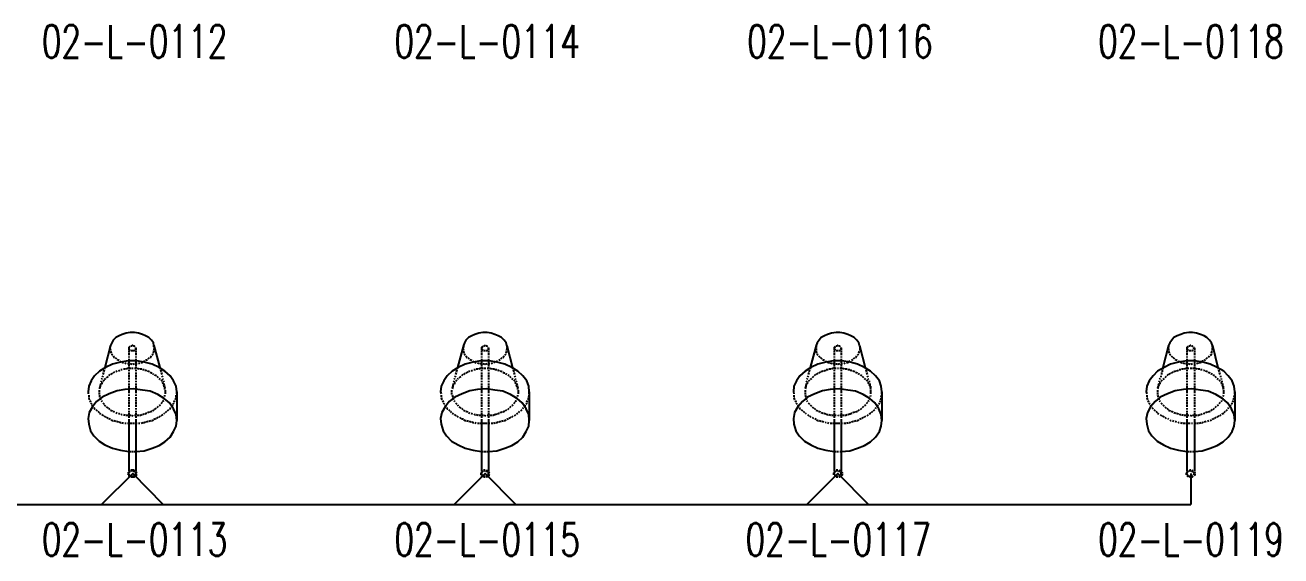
# Model space of a CAD drawing. Header units: inches. Extents: x 35 to 2894, y 23 to 617.
# Drawn here: x 1430.2 to 1602.8, y 392.9 to 465.9 of the extents above; entities that cross this region are included whole.
import ezdxf

# ---------------------------------------------------------------- set-up
doc = ezdxf.new("R2010")
doc.units = ezdxf.units.IN
doc.header["$MEASUREMENT"] = 0
doc.layers.add('Layer 1', color=7, linetype='Continuous')
doc.layers.add('LGT1', color=7, linetype='Continuous')
doc.styles.add('HZTXT', font='simplexs.shx', dxfattribs={"width": 0.7, "bigfont": 'hztxt.shx'})

msp = doc.modelspace()

# ---------------------------------------------------------------- linework, layer by layer
at = {"layer": 'Layer 1', "color": 1, "lineweight": -3}
for points in [[(1447.93, 421.83), (1447.84, 422.19), (1447.58, 422.54), (1447.22, 422.9), (1446.77, 423.16), (1446.33, 423.34), (1445.8, 423.52), (1445.26, 423.61), (1444.64, 423.61), (1444.11, 423.52), (1443.57, 423.34), (1443.13, 423.16), (1442.68, 422.9), (1442.33, 422.54), (1442.15, 422.19), (1441.97, 421.83)], [(1496.42, 421.83), (1496.33, 422.19), (1496.06, 422.54), (1495.7, 422.9), (1495.26, 423.16), (1494.81, 423.34), (1494.28, 423.52), (1493.75, 423.61), (1493.12, 423.61), (1492.59, 423.52), (1492.06, 423.34), (1491.61, 423.16), (1491.17, 422.9), (1490.81, 422.54), (1490.63, 422.19), (1490.46, 421.83)], [(1544.9, 421.83), (1544.81, 422.19), (1544.54, 422.54), (1544.19, 422.9), (1543.74, 423.16), (1543.3, 423.34), (1542.77, 423.52), (1542.23, 423.61), (1541.7, 423.61), (1541.07, 423.52), (1540.54, 423.34), (1540.1, 423.16), (1539.65, 422.9), (1539.38, 422.54), (1539.12, 422.19), (1538.94, 421.83)], [(1593.47, 421.83), (1593.3, 422.19), (1593.03, 422.54), (1592.67, 422.9), (1592.32, 423.16), (1591.78, 423.34), (1591.25, 423.52), (1590.72, 423.61), (1590.18, 423.61), (1589.56, 423.52), (1589.11, 423.34), (1588.58, 423.16), (1588.14, 422.9), (1587.87, 422.54), (1587.6, 422.19), (1587.42, 421.83)], [(1441.97, 421.83), (1441.17, 418.81), (1441.08, 418.54)], [(1441.97, 421.83), (1441.88, 421.56)], [(1441.88, 421.39), (1441.97, 421.12)], [(1444.64, 421.65), (1444.55, 421.65), (1444.46, 421.56), (1444.46, 421.47)], [(1444.46, 421.47), (1444.46, 421.21)], [(1444.46, 421.39), (1444.46, 421.3), (1444.55, 421.21), (1444.64, 421.21)], [(1445, 421.83), (1444.91, 421.83), (1444.82, 421.74), (1444.73, 421.74)], [(1445.35, 421.65), (1445.26, 421.74), (1445.17, 421.74), (1445.08, 421.83)], [(1445.44, 421.47), (1445.44, 421.56)], [(1445.44, 421.3), (1445.44, 421.47)], [(1445.44, 421.47), (1445.44, 421.21)], [(1447.93, 421.65), (1447.93, 421.83)], [(1447.93, 421.83), (1448.73, 418.81), (1448.82, 418.54)], [(1447.93, 421.12), (1448.02, 421.47)], [(1448.02, 421.47), (1448.02, 421.56)], [(1490.46, 421.83), (1489.65, 418.81), (1489.57, 418.54)], [(1490.37, 421.39), (1490.46, 421.12)], [(1490.46, 421.83), (1490.46, 421.56)], [(1493.12, 421.65), (1493.04, 421.65), (1493.04, 421.56), (1492.95, 421.56), (1492.95, 421.47)], [(1492.95, 421.47), (1492.95, 421.21)], [(1492.95, 421.39), (1492.95, 421.3), (1493.04, 421.3), (1493.04, 421.21), (1493.12, 421.21)], [(1493.48, 421.83), (1493.39, 421.83), (1493.3, 421.74), (1493.21, 421.74)], [(1493.84, 421.65), (1493.75, 421.74), (1493.66, 421.74), (1493.57, 421.83)], [(1493.92, 421.47), (1493.92, 421.56)], [(1493.92, 421.3), (1493.92, 421.47)], [(1493.92, 421.47), (1493.92, 421.21)], [(1496.5, 421.65), (1496.42, 421.83)], [(1496.42, 421.83), (1497.22, 418.81), (1497.31, 418.54)], [(1496.42, 421.12), (1496.5, 421.47)], [(1496.5, 421.47), (1496.5, 421.56)], [(1538.94, 421.83), (1538.14, 418.81), (1538.14, 418.54)], [(1538.94, 421.83), (1538.94, 421.56)], [(1538.94, 421.39), (1538.94, 421.12)], [(1541.61, 421.65), (1541.52, 421.65), (1541.52, 421.56), (1541.43, 421.56), (1541.43, 421.47)], [(1541.43, 421.47), (1541.43, 421.21)], [(1541.43, 421.39), (1541.43, 421.3), (1541.52, 421.3), (1541.52, 421.21), (1541.61, 421.21)], [(1541.96, 421.83), (1541.88, 421.83), (1541.79, 421.74), (1541.7, 421.74)], [(1542.32, 421.65), (1542.23, 421.74), (1542.14, 421.74), (1542.05, 421.83)], [(1542.41, 421.47), (1542.41, 421.56)], [(1542.41, 421.3), (1542.41, 421.47)], [(1542.41, 421.47), (1542.41, 421.21)], [(1544.99, 421.65), (1544.9, 421.83)], [(1544.9, 421.83), (1545.7, 418.81), (1545.79, 418.54)], [(1544.99, 421.47), (1544.99, 421.56)], [(1544.99, 421.12), (1544.99, 421.47)], [(1587.42, 421.83), (1586.62, 418.81), (1586.62, 418.54)], [(1587.42, 421.83), (1587.42, 421.56)], [(1587.42, 421.39), (1587.42, 421.12)], [(1590.09, 421.65), (1590, 421.65), (1590, 421.56), (1589.91, 421.56), (1589.91, 421.47)], [(1589.91, 421.47), (1589.91, 421.21)], [(1589.91, 421.39), (1589.91, 421.3), (1590, 421.3), (1590, 421.21), (1590.09, 421.21)], [(1590.45, 421.83), (1590.36, 421.83), (1590.27, 421.74), (1590.18, 421.74)], [(1590.8, 421.65), (1590.72, 421.74), (1590.63, 421.74), (1590.54, 421.83)], [(1590.98, 421.47), (1590.89, 421.47), (1590.89, 421.56)], [(1590.89, 421.3), (1590.89, 421.39), (1590.98, 421.47)], [(1590.98, 421.47), (1590.98, 421.21)], [(1593.47, 421.65), (1593.47, 421.83)], [(1593.47, 421.83), (1594.19, 418.81), (1594.27, 418.54)], [(1593.47, 421.47), (1593.47, 421.56)], [(1593.47, 421.12), (1593.47, 421.47)], [(1451.05, 415.16), (1451.05, 415.43), (1450.96, 416.23), (1450.6, 416.94), (1450.16, 417.65), (1449.44, 418.27), (1448.64, 418.81), (1447.66, 419.25), (1446.6, 419.52), (1445.53, 419.7), (1444.37, 419.7), (1443.31, 419.52), (1442.24, 419.25), (1441.26, 418.81), (1440.46, 418.27), (1439.75, 417.65), (1439.3, 416.94), (1438.95, 416.23), (1438.86, 415.43)], [(1441.97, 421.03), (1442.06, 420.76)], [(1442.15, 420.67), (1442.15, 420.59), (1442.24, 420.5)], [(1442.33, 420.41), (1442.42, 420.23), (1442.5, 420.14)], [(1442.59, 420.14), (1442.77, 419.96)], [(1442.86, 419.87), (1443.13, 419.78)], [(1443.22, 419.7), (1443.31, 419.61), (1443.39, 419.61)], [(1443.57, 419.52), (1443.75, 419.43)], [(1444.46, 421.12), (1444.46, 420.85)], [(1444.46, 420.76), (1444.46, 420.5)], [(1444.46, 420.32), (1444.46, 420.14)], [(1444.46, 419.96), (1444.46, 419.7)], [(1444.46, 419.61), (1444.46, 419.34)], [(1444.73, 421.12), (1445, 421.12)], [(1445.08, 421.12), (1445.26, 421.12), (1445.35, 421.21)], [(1445.44, 421.12), (1445.44, 420.85)], [(1445.44, 420.76), (1445.44, 420.5)], [(1445.44, 420.32), (1445.44, 420.14)], [(1445.44, 419.96), (1445.44, 419.7)], [(1445.44, 419.61), (1445.44, 419.34)], [(1446.15, 419.43), (1446.33, 419.52)], [(1446.51, 419.61), (1446.69, 419.7)], [(1446.77, 419.78), (1447.04, 419.87)], [(1447.13, 419.96), (1447.31, 420.14)], [(1447.4, 420.14), (1447.49, 420.23), (1447.58, 420.41)], [(1447.66, 420.5), (1447.75, 420.59), (1447.75, 420.67)], [(1447.84, 420.76), (1447.93, 421.03)], [(1499.53, 415.16), (1499.53, 415.43), (1499.44, 416.23), (1499.17, 416.94), (1498.64, 417.65), (1497.93, 418.27), (1497.13, 418.81), (1496.15, 419.25), (1495.08, 419.52), (1494.01, 419.7), (1492.86, 419.7), (1491.79, 419.52), (1490.72, 419.25), (1489.74, 418.81), (1488.94, 418.27), (1488.23, 417.65), (1487.79, 416.94), (1487.43, 416.23), (1487.34, 415.43)], [(1490.46, 421.03), (1490.54, 420.76)], [(1490.63, 420.67), (1490.63, 420.59), (1490.72, 420.5)], [(1490.81, 420.41), (1490.9, 420.23), (1490.99, 420.14)], [(1491.08, 420.14), (1491.26, 419.96)], [(1491.34, 419.87), (1491.61, 419.78)], [(1491.7, 419.7), (1491.79, 419.61), (1491.88, 419.61)], [(1492.06, 419.52), (1492.23, 419.43)], [(1492.95, 421.12), (1492.95, 420.85)], [(1492.95, 420.76), (1492.95, 420.5)], [(1492.95, 420.32), (1492.95, 420.14)], [(1492.95, 419.96), (1492.95, 419.7)], [(1492.95, 419.61), (1492.95, 419.34)], [(1493.21, 421.12), (1493.48, 421.12)], [(1493.57, 421.12), (1493.75, 421.12), (1493.84, 421.21)], [(1493.92, 421.12), (1493.92, 420.85)], [(1493.92, 420.76), (1493.92, 420.5)], [(1493.92, 420.32), (1493.92, 420.14)], [(1493.92, 419.96), (1493.92, 419.7)], [(1493.92, 419.61), (1493.92, 419.34)], [(1494.64, 419.43), (1494.81, 419.52)], [(1494.99, 419.61), (1495.17, 419.7)], [(1495.35, 419.78), (1495.53, 419.87)], [(1495.62, 419.96), (1495.79, 420.14)], [(1495.88, 420.14), (1495.97, 420.23), (1496.06, 420.41)], [(1496.15, 420.5), (1496.24, 420.59), (1496.33, 420.67)], [(1496.33, 420.76), (1496.42, 421.03)], [(1548.01, 415.16), (1548.01, 415.43), (1547.92, 416.23), (1547.66, 416.94), (1547.12, 417.65), (1546.41, 418.27), (1545.61, 418.81), (1544.63, 419.25), (1543.65, 419.52), (1542.5, 419.7), (1541.34, 419.7), (1540.27, 419.52), (1539.21, 419.25), (1538.23, 418.81), (1537.43, 418.27), (1536.72, 417.65), (1536.27, 416.94), (1535.91, 416.23), (1535.83, 415.43)], [(1538.94, 421.03), (1539.03, 420.76)], [(1539.12, 420.67), (1539.12, 420.59), (1539.21, 420.5)], [(1539.3, 420.41), (1539.47, 420.23), (1539.47, 420.14)], [(1539.56, 420.14), (1539.74, 419.96)], [(1539.83, 419.87), (1540.1, 419.78)], [(1540.18, 419.7), (1540.27, 419.61), (1540.45, 419.61)], [(1540.54, 419.52), (1540.81, 419.43)], [(1541.43, 421.12), (1541.43, 420.85)], [(1541.43, 420.76), (1541.43, 420.5)], [(1541.43, 420.32), (1541.43, 420.14)], [(1541.43, 419.96), (1541.43, 419.7)], [(1541.43, 419.61), (1541.43, 419.34)], [(1541.7, 421.12), (1541.96, 421.12)], [(1542.05, 421.12), (1542.23, 421.12), (1542.32, 421.21)], [(1542.41, 421.12), (1542.41, 420.85)], [(1542.41, 420.76), (1542.41, 420.5)], [(1542.41, 420.32), (1542.41, 420.14)], [(1542.41, 419.96), (1542.41, 419.7)], [(1542.41, 419.61), (1542.41, 419.34)], [(1543.12, 419.43), (1543.39, 419.52)], [(1543.48, 419.61), (1543.65, 419.7)], [(1543.83, 419.78), (1544.01, 419.87)], [(1544.1, 419.96), (1544.28, 420.14)], [(1544.37, 420.14), (1544.46, 420.23), (1544.54, 420.41)], [(1544.63, 420.5), (1544.72, 420.59), (1544.81, 420.67)], [(1544.81, 420.76), (1544.9, 421.03)], [(1596.5, 415.16), (1596.5, 415.43), (1596.41, 416.23), (1596.14, 416.94), (1595.61, 417.65), (1594.99, 418.27), (1594.1, 418.81), (1593.12, 419.25), (1592.14, 419.52), (1590.98, 419.7), (1589.91, 419.7), (1588.76, 419.52), (1587.69, 419.25), (1586.8, 418.81), (1585.91, 418.27), (1585.29, 417.65), (1584.76, 416.94), (1584.4, 416.23), (1584.31, 415.43)], [(1587.42, 421.03), (1587.51, 420.76)], [(1587.6, 420.67), (1587.6, 420.59), (1587.69, 420.5)], [(1587.78, 420.41), (1587.96, 420.23), (1587.96, 420.14)], [(1588.05, 420.14), (1588.23, 419.96)], [(1588.31, 419.87), (1588.58, 419.78)], [(1588.67, 419.7), (1588.76, 419.61), (1588.94, 419.61)], [(1589.03, 419.52), (1589.29, 419.43)], [(1589.91, 421.12), (1589.91, 420.85)], [(1589.91, 420.76), (1589.91, 420.5)], [(1589.91, 420.32), (1589.91, 420.14)], [(1589.91, 419.96), (1589.91, 419.7)], [(1589.91, 419.61), (1589.91, 419.34)], [(1590.18, 421.12), (1590.45, 421.12)], [(1590.54, 421.12), (1590.72, 421.12), (1590.8, 421.21)], [(1590.98, 421.12), (1590.98, 420.85)], [(1590.98, 420.76), (1590.98, 420.5)], [(1590.98, 420.32), (1590.98, 420.14)], [(1590.98, 419.96), (1590.98, 419.7)], [(1590.98, 419.61), (1590.98, 419.34)], [(1591.61, 419.43), (1591.87, 419.52)], [(1591.96, 419.61), (1592.14, 419.7), (1592.23, 419.7)], [(1592.32, 419.78), (1592.5, 419.87)], [(1592.58, 419.96), (1592.76, 420.14)], [(1592.94, 420.14), (1592.94, 420.23), (1593.03, 420.41)], [(1593.12, 420.5), (1593.3, 420.59), (1593.3, 420.67)], [(1593.3, 420.76), (1593.38, 421.03)], [(1440.99, 418.09), (1440.9, 417.83)], [(1441.08, 418.45), (1440.99, 418.18)], [(1441.88, 417.83), (1441.7, 417.65)], [(1442.24, 418.01), (1441.97, 417.83)], [(1442.5, 418.18), (1442.33, 418.01)], [(1442.86, 418.27), (1442.68, 418.18)], [(1443.22, 418.36), (1443.04, 418.27)], [(1443.57, 418.45), (1443.39, 418.45)], [(1444.02, 418.54), (1443.75, 418.54)], [(1443.93, 419.43), (1444.11, 419.34)], [(1444.37, 418.63), (1444.28, 418.63), (1444.11, 418.54)], [(1444.28, 419.34), (1444.55, 419.34)], [(1444.46, 419.25), (1444.46, 418.98)], [(1444.46, 418.89), (1444.46, 418.63)], [(1444.73, 418.63), (1444.46, 418.63)], [(1444.46, 418.45), (1444.46, 418.27)], [(1444.46, 418.09), (1444.46, 417.83)], [(1444.64, 419.34), (1444.91, 419.25)], [(1445.08, 418.63), (1444.82, 418.63)], [(1445, 419.25), (1445.26, 419.34)], [(1445.44, 418.63), (1445.26, 418.63)], [(1445.35, 419.34), (1445.62, 419.34)], [(1445.44, 419.25), (1445.44, 418.98)], [(1445.44, 418.89), (1445.44, 418.63)], [(1445.44, 418.45), (1445.44, 418.27)], [(1445.44, 418.09), (1445.44, 417.83)], [(1445.88, 418.54), (1445.62, 418.63)], [(1445.8, 419.34), (1445.97, 419.43)], [(1446.24, 418.54), (1445.97, 418.54)], [(1446.6, 418.45), (1446.33, 418.45)], [(1446.95, 418.27), (1446.86, 418.36), (1446.69, 418.36)], [(1447.31, 418.18), (1447.04, 418.27)], [(1447.66, 418.01), (1447.58, 418.01), (1447.4, 418.09)], [(1447.93, 417.83), (1447.75, 417.92)], [(1448.82, 418.45), (1448.91, 418.18)], [(1448.91, 418.09), (1449, 417.83)], [(1489.48, 418.09), (1489.39, 417.83)], [(1489.57, 418.45), (1489.48, 418.18)], [(1490.37, 417.83), (1490.19, 417.65)], [(1490.72, 418.01), (1490.46, 417.83)], [(1491.08, 418.18), (1490.81, 418.01)], [(1491.34, 418.27), (1491.17, 418.18)], [(1491.7, 418.36), (1491.52, 418.27)], [(1492.15, 418.45), (1491.88, 418.45)], [(1492.5, 418.54), (1492.23, 418.54)], [(1492.41, 419.43), (1492.68, 419.34)], [(1492.86, 418.63), (1492.77, 418.63), (1492.59, 418.54)], [(1492.77, 419.34), (1493.04, 419.34)], [(1492.95, 419.25), (1492.95, 418.98)], [(1492.95, 418.89), (1492.95, 418.63)], [(1493.21, 418.63), (1492.95, 418.63)], [(1492.95, 418.45), (1492.95, 418.27)], [(1492.95, 418.09), (1492.95, 417.83)], [(1493.12, 419.34), (1493.39, 419.25)], [(1493.57, 418.63), (1493.3, 418.63)], [(1493.48, 419.25), (1493.75, 419.34)], [(1493.92, 418.63), (1493.75, 418.63)], [(1493.84, 419.34), (1494.1, 419.34)], [(1493.92, 419.25), (1493.92, 418.98)], [(1493.92, 418.89), (1493.92, 418.63)], [(1493.92, 418.45), (1493.92, 418.27)], [(1493.92, 418.09), (1493.92, 417.83)], [(1494.37, 418.54), (1494.1, 418.63)], [(1494.28, 419.34), (1494.46, 419.43)], [(1494.73, 418.54), (1494.46, 418.54)], [(1495.08, 418.45), (1494.81, 418.45)], [(1495.44, 418.27), (1495.35, 418.36), (1495.17, 418.36)], [(1495.79, 418.18), (1495.53, 418.27)], [(1496.15, 418.01), (1496.06, 418.01), (1495.88, 418.09)], [(1496.42, 417.83), (1496.24, 417.92)], [(1497.31, 418.45), (1497.39, 418.18)], [(1497.39, 418.09), (1497.48, 417.83)], [(1537.96, 418.09), (1537.87, 417.83)], [(1538.05, 418.45), (1537.96, 418.18)], [(1538.85, 417.83), (1538.67, 417.65)], [(1539.21, 418.01), (1538.94, 417.83)], [(1539.56, 418.18), (1539.3, 418.01)], [(1539.92, 418.27), (1539.65, 418.18)], [(1540.27, 418.36), (1540.01, 418.27)], [(1540.63, 418.45), (1540.36, 418.45)], [(1540.99, 418.54), (1540.72, 418.54)], [(1540.9, 419.43), (1541.16, 419.34)], [(1541.34, 418.63), (1541.25, 418.63), (1541.07, 418.54)], [(1541.25, 419.34), (1541.52, 419.34)], [(1541.43, 419.25), (1541.43, 418.98)], [(1541.43, 418.89), (1541.43, 418.63)], [(1541.7, 418.63), (1541.43, 418.63)], [(1541.43, 418.45), (1541.43, 418.27)], [(1541.43, 418.09), (1541.43, 417.83)], [(1541.61, 419.34), (1541.88, 419.25)], [(1542.05, 418.63), (1541.88, 418.63)], [(1541.96, 419.25), (1542.23, 419.34)], [(1542.5, 418.63), (1542.23, 418.63)], [(1542.41, 419.34), (1542.59, 419.34)], [(1542.41, 419.25), (1542.41, 418.98)], [(1542.41, 418.89), (1542.41, 418.63)], [(1542.41, 418.45), (1542.41, 418.27)], [(1542.41, 418.09), (1542.41, 417.83)], [(1542.85, 418.54), (1542.59, 418.63)], [(1542.77, 419.34), (1542.94, 419.43)], [(1543.21, 418.54), (1542.94, 418.54)], [(1543.57, 418.45), (1543.3, 418.45)], [(1543.92, 418.27), (1543.83, 418.36), (1543.65, 418.36)], [(1544.28, 418.18), (1544.01, 418.27)], [(1544.63, 418.01), (1544.37, 418.09)], [(1544.9, 417.83), (1544.72, 417.92)], [(1545.79, 418.45), (1545.88, 418.18)], [(1545.88, 418.09), (1545.97, 417.83)], [(1586.45, 418.09), (1586.45, 417.83)], [(1586.53, 418.45), (1586.53, 418.18)], [(1587.34, 417.83), (1587.16, 417.65)], [(1587.69, 418.01), (1587.42, 417.83)], [(1588.05, 418.18), (1587.78, 418.01)], [(1588.4, 418.27), (1588.14, 418.18)], [(1588.76, 418.36), (1588.49, 418.27)], [(1589.11, 418.45), (1588.85, 418.45)], [(1589.47, 418.54), (1589.2, 418.54)], [(1589.38, 419.43), (1589.65, 419.34)], [(1589.83, 418.63), (1589.56, 418.54)], [(1589.74, 419.34), (1590, 419.34)], [(1589.91, 419.25), (1589.91, 418.98)], [(1589.91, 418.89), (1589.91, 418.63)], [(1590.18, 418.63), (1589.91, 418.63)], [(1589.91, 418.45), (1589.91, 418.27)], [(1589.91, 418.09), (1589.91, 417.83)], [(1590.09, 419.34), (1590.36, 419.25)], [(1590.63, 418.63), (1590.36, 418.63)], [(1590.45, 419.25), (1590.72, 419.34)], [(1590.98, 418.63), (1590.72, 418.63)], [(1590.89, 419.34), (1591.07, 419.34)], [(1590.98, 419.25), (1590.98, 418.98)], [(1590.98, 418.89), (1590.98, 418.63)], [(1590.98, 418.45), (1590.98, 418.27)], [(1590.98, 418.09), (1590.98, 417.83)], [(1591.34, 418.54), (1591.07, 418.63)], [(1591.25, 419.34), (1591.52, 419.43)], [(1591.69, 418.54), (1591.43, 418.54)], [(1592.05, 418.45), (1591.78, 418.45)], [(1592.41, 418.27), (1592.32, 418.36), (1592.23, 418.36)], [(1592.76, 418.18), (1592.5, 418.27)], [(1593.12, 418.01), (1592.85, 418.09)], [(1593.47, 417.83), (1593.21, 417.92)], [(1594.27, 418.45), (1594.36, 418.18)], [(1594.36, 418.09), (1594.45, 417.83)], [(1440.55, 416.23), (1440.46, 415.96)], [(1440.64, 416.58), (1440.55, 416.31)], [(1440.64, 416.4), (1440.55, 416.31), (1440.55, 416.23)], [(1440.73, 416.94), (1440.64, 416.76)], [(1440.81, 417.29), (1440.73, 417.12)], [(1440.81, 416.76), (1440.73, 416.49)], [(1440.9, 417.65), (1440.81, 417.47)], [(1441.08, 417.03), (1440.9, 416.85)], [(1441.26, 417.29), (1441.08, 417.12)], [(1441.61, 417.56), (1441.35, 417.38)], [(1444.46, 417.74), (1444.46, 417.47)], [(1444.46, 417.38), (1444.46, 417.12)], [(1444.46, 416.94), (1444.46, 416.76)], [(1444.46, 416.58), (1444.46, 416.31)], [(1444.46, 416.23), (1444.46, 415.96)], [(1445.44, 417.74), (1445.44, 417.47)], [(1445.44, 417.38), (1445.44, 417.12)], [(1445.44, 416.94), (1445.44, 416.76)], [(1445.44, 416.58), (1445.44, 416.31)], [(1445.44, 416.23), (1445.44, 415.96)], [(1448.29, 417.65), (1448.02, 417.74)], [(1448.55, 417.38), (1448.38, 417.56)], [(1448.82, 417.12), (1448.64, 417.29)], [(1449.09, 416.85), (1448.91, 417.03)], [(1449, 417.65), (1449.09, 417.47)], [(1449.09, 417.29), (1449.18, 417.12)], [(1449.27, 416.49), (1449.18, 416.58), (1449.09, 416.76)], [(1449.18, 416.94), (1449.27, 416.76)], [(1449.27, 416.58), (1449.35, 416.31)], [(1449.35, 416.14), (1449.27, 416.4)], [(1449.35, 416.23), (1449.44, 415.96)], [(1489.03, 416.23), (1488.94, 415.96)], [(1489.12, 416.58), (1489.03, 416.31)], [(1489.12, 416.4), (1489.03, 416.31), (1489.03, 416.23)], [(1489.21, 416.94), (1489.12, 416.76)], [(1489.3, 417.29), (1489.21, 417.12)], [(1489.3, 416.76), (1489.21, 416.49)], [(1489.39, 417.65), (1489.3, 417.47)], [(1489.57, 417.03), (1489.39, 416.85)], [(1489.74, 417.29), (1489.65, 417.12)], [(1490.1, 417.56), (1489.83, 417.38)], [(1492.95, 417.74), (1492.95, 417.47)], [(1492.95, 417.38), (1492.95, 417.12)], [(1492.95, 416.94), (1492.95, 416.76)], [(1492.95, 416.58), (1492.95, 416.31)], [(1492.95, 416.23), (1492.95, 415.96)], [(1493.92, 417.74), (1493.92, 417.47)], [(1493.92, 417.38), (1493.92, 417.12)], [(1493.92, 416.94), (1493.92, 416.76)], [(1493.92, 416.58), (1493.92, 416.31)], [(1493.92, 416.23), (1493.92, 415.96)], [(1496.77, 417.65), (1496.59, 417.74)], [(1497.04, 417.38), (1496.86, 417.56)], [(1497.31, 417.12), (1497.13, 417.29)], [(1497.57, 416.85), (1497.39, 417.03)], [(1497.48, 417.65), (1497.57, 417.47)], [(1497.57, 417.29), (1497.66, 417.12)], [(1497.75, 416.49), (1497.66, 416.58), (1497.57, 416.76)], [(1497.66, 416.94), (1497.75, 416.76)], [(1497.75, 416.58), (1497.84, 416.31)], [(1497.84, 416.14), (1497.75, 416.4)], [(1497.84, 416.23), (1497.93, 415.96)], [(1537.52, 416.23), (1537.43, 415.96)], [(1537.61, 416.58), (1537.52, 416.31)], [(1537.61, 416.4), (1537.52, 416.31), (1537.52, 416.23)], [(1537.69, 416.94), (1537.61, 416.76)], [(1537.78, 417.29), (1537.69, 417.12)], [(1537.78, 416.76), (1537.69, 416.49)], [(1537.87, 417.65), (1537.78, 417.47)], [(1538.05, 417.03), (1537.87, 416.85)], [(1538.32, 417.29), (1538.14, 417.12)], [(1538.58, 417.56), (1538.41, 417.38)], [(1541.43, 417.74), (1541.43, 417.47)], [(1541.43, 417.38), (1541.43, 417.12)], [(1541.43, 416.94), (1541.43, 416.76)], [(1541.43, 416.58), (1541.43, 416.31)], [(1541.43, 416.23), (1541.43, 415.96)], [(1542.41, 417.74), (1542.41, 417.47)], [(1542.41, 417.38), (1542.41, 417.12)], [(1542.41, 416.94), (1542.41, 416.76)], [(1542.41, 416.58), (1542.41, 416.31)], [(1542.41, 416.23), (1542.41, 415.96)], [(1545.26, 417.65), (1545.08, 417.74)], [(1545.52, 417.38), (1545.35, 417.56)], [(1545.79, 417.12), (1545.61, 417.29)], [(1546.06, 416.85), (1545.88, 417.03)], [(1545.97, 417.65), (1546.06, 417.47)], [(1546.06, 417.29), (1546.15, 417.12)], [(1546.23, 416.49), (1546.15, 416.58), (1546.15, 416.76)], [(1546.23, 416.94), (1546.23, 416.76)], [(1546.41, 416.14), (1546.23, 416.4)], [(1546.32, 416.58), (1546.32, 416.31)], [(1546.41, 416.23), (1546.41, 415.96)], [(1586, 416.23), (1585.91, 415.96)], [(1586.09, 416.58), (1586, 416.31)], [(1586.09, 416.4), (1586.09, 416.31), (1586, 416.23)], [(1586.18, 416.94), (1586.09, 416.76)], [(1586.27, 417.29), (1586.18, 417.12)], [(1586.27, 416.76), (1586.18, 416.49)], [(1586.36, 417.65), (1586.36, 417.47)], [(1586.53, 417.03), (1586.36, 416.85)], [(1586.8, 417.29), (1586.62, 417.12)], [(1587.07, 417.56), (1586.89, 417.38)], [(1589.91, 417.74), (1589.91, 417.47)], [(1589.91, 417.38), (1589.91, 417.12)], [(1589.91, 416.94), (1589.91, 416.76)], [(1589.91, 416.58), (1589.91, 416.31)], [(1589.91, 416.23), (1589.91, 415.96)], [(1590.98, 417.74), (1590.98, 417.47)], [(1590.98, 417.38), (1590.98, 417.12)], [(1590.98, 416.94), (1590.98, 416.76)], [(1590.98, 416.58), (1590.98, 416.31)], [(1590.98, 416.23), (1590.98, 415.96)], [(1593.74, 417.65), (1593.56, 417.74)], [(1594.01, 417.38), (1593.83, 417.56)], [(1594.27, 417.12), (1594.1, 417.29)], [(1594.54, 416.85), (1594.36, 417.03)], [(1594.54, 417.65), (1594.54, 417.47)], [(1594.63, 417.29), (1594.63, 417.12)], [(1594.72, 416.49), (1594.72, 416.58), (1594.63, 416.76)], [(1594.72, 416.94), (1594.72, 416.76)], [(1594.81, 416.58), (1594.81, 416.31)], [(1594.9, 416.14), (1594.81, 416.4)], [(1594.9, 416.23), (1594.9, 415.96)], [(1451.05, 411.51), (1450.96, 412.31), (1450.6, 413.11), (1450.07, 413.91), (1449.35, 414.54), (1448.46, 415.07), (1447.4, 415.51), (1446.33, 415.69), (1445.08, 415.87), (1443.93, 415.78), (1442.86, 415.6), (1441.79, 415.16), (1440.81, 414.71), (1440.01, 414.09), (1439.48, 413.38), (1439.03, 412.58), (1438.86, 411.78), (1438.95, 410.98), (1439.21, 410.09), (1439.66, 409.38), (1440.37, 408.66), (1441.17, 408.13), (1442.24, 407.69), (1443.31, 407.42), (1444.46, 407.24)], [(1438.86, 415.43), (1438.86, 415.16)], [(1438.95, 414.98), (1438.95, 414.71)], [(1438.95, 414.62), (1439.03, 414.36)], [(1440.37, 415.69), (1440.37, 415.43)], [(1440.37, 415.34), (1440.37, 415.07)], [(1440.46, 416.05), (1440.46, 415.87)], [(1440.46, 414.98), (1440.46, 414.71)], [(1440.55, 414.62), (1440.55, 414.54), (1440.64, 414.36)], [(1444.46, 415.87), (1444.46, 415.6)], [(1444.46, 415.51), (1444.46, 415.25)], [(1444.46, 415.07), (1444.46, 414.89)], [(1444.46, 414.71), (1444.46, 414.45)], [(1444.46, 414.36), (1444.46, 414.09)], [(1445.44, 415.87), (1445.44, 415.6)], [(1445.44, 415.51), (1445.44, 415.25)], [(1445.44, 415.07), (1445.44, 414.89)], [(1445.44, 414.71), (1445.44, 414.45)], [(1445.44, 414.36), (1445.44, 414.09)], [(1449.27, 414.45), (1449.35, 414.62)], [(1449.44, 415.78), (1449.44, 416.05)], [(1449.44, 414.8), (1449.44, 414.98)], [(1449.53, 415.43), (1449.53, 415.69)], [(1449.53, 415.16), (1449.53, 415.43)], [(1450.87, 414.36), (1450.96, 414.62)], [(1450.96, 414.71), (1450.96, 414.98)], [(1451.05, 415.43), (1451.05, 411.51)], [(1499.53, 411.51), (1499.44, 412.31), (1499.08, 413.11), (1498.55, 413.91), (1497.84, 414.54), (1496.95, 415.07), (1495.88, 415.51), (1494.81, 415.69), (1493.66, 415.87), (1492.41, 415.78), (1491.34, 415.6), (1490.28, 415.16), (1489.3, 414.71), (1488.5, 414.09), (1487.96, 413.38), (1487.52, 412.58), (1487.34, 411.78), (1487.43, 410.98), (1487.7, 410.09), (1488.14, 409.38), (1488.85, 408.66), (1489.74, 408.13), (1490.72, 407.69), (1491.79, 407.42), (1492.95, 407.24)], [(1487.34, 415.43), (1487.43, 415.16)], [(1487.43, 414.98), (1487.43, 414.71)], [(1487.43, 414.62), (1487.52, 414.36)], [(1488.85, 415.69), (1488.85, 415.43)], [(1488.85, 415.34), (1488.85, 415.07)], [(1489.03, 416.05), (1488.94, 415.87)], [(1488.94, 414.98), (1489.03, 414.71)], [(1489.03, 414.62), (1489.03, 414.54), (1489.12, 414.36)], [(1492.95, 415.87), (1492.95, 415.6)], [(1492.95, 415.51), (1492.95, 415.25)], [(1492.95, 415.07), (1492.95, 414.89)], [(1492.95, 414.71), (1492.95, 414.45)], [(1492.95, 414.36), (1492.95, 414.09)], [(1493.92, 415.87), (1493.92, 415.6)], [(1493.92, 415.51), (1493.92, 415.25)], [(1493.92, 415.07), (1493.92, 414.89)], [(1493.92, 414.71), (1493.92, 414.45)], [(1493.92, 414.36), (1493.92, 414.09)], [(1497.75, 414.45), (1497.84, 414.62)], [(1497.93, 415.78), (1497.93, 416.05)], [(1497.93, 414.8), (1497.93, 414.98)], [(1498.02, 415.43), (1498.02, 415.69)], [(1498.02, 415.16), (1498.02, 415.43)], [(1499.35, 414.36), (1499.44, 414.62)], [(1499.44, 414.71), (1499.53, 414.98)], [(1499.53, 415.43), (1499.53, 411.51)], [(1548.01, 411.51), (1547.92, 412.31), (1547.57, 413.11), (1547.04, 413.91), (1546.32, 414.54), (1545.43, 415.07), (1544.37, 415.51), (1543.3, 415.69), (1542.14, 415.87), (1540.9, 415.78), (1539.83, 415.6), (1538.76, 415.16), (1537.78, 414.71), (1537.07, 414.09), (1536.45, 413.38), (1536, 412.58), (1535.83, 411.78), (1535.91, 410.98), (1536.18, 410.09), (1536.63, 409.38), (1537.34, 408.66), (1538.23, 408.13), (1539.21, 407.69), (1540.27, 407.42), (1541.43, 407.24)], [(1535.83, 415.43), (1535.91, 415.16)], [(1535.91, 414.98), (1535.91, 414.71)], [(1535.91, 414.62), (1536, 414.36)], [(1537.52, 416.05), (1537.43, 415.87)], [(1537.43, 415.69), (1537.43, 415.43)], [(1537.43, 415.34), (1537.43, 415.07)], [(1537.43, 414.98), (1537.52, 414.71)], [(1537.52, 414.62), (1537.52, 414.54), (1537.61, 414.36)], [(1541.43, 415.87), (1541.43, 415.6)], [(1541.43, 415.51), (1541.43, 415.25)], [(1541.43, 415.07), (1541.43, 414.89)], [(1541.43, 414.71), (1541.43, 414.45)], [(1541.43, 414.36), (1541.43, 414.09)], [(1542.41, 415.87), (1542.41, 415.6)], [(1542.41, 415.51), (1542.41, 415.25)], [(1542.41, 415.07), (1542.41, 414.89)], [(1542.41, 414.71), (1542.41, 414.45)], [(1542.41, 414.36), (1542.41, 414.09)], [(1546.23, 414.45), (1546.41, 414.62)], [(1546.5, 415.78), (1546.41, 416.05)], [(1546.41, 414.8), (1546.5, 414.98)], [(1546.5, 415.43), (1546.5, 415.69)], [(1546.5, 415.16), (1546.5, 415.43)], [(1547.84, 414.36), (1547.92, 414.62)], [(1547.92, 414.71), (1548.01, 414.98)], [(1548.01, 415.43), (1548.01, 411.51)], [(1596.5, 411.51), (1596.41, 412.31), (1596.05, 413.11), (1595.52, 413.91), (1594.81, 414.54), (1593.92, 415.07), (1592.85, 415.51), (1591.78, 415.69), (1590.63, 415.87), (1589.47, 415.78), (1588.31, 415.6), (1587.25, 415.16), (1586.27, 414.71), (1585.56, 414.09), (1584.93, 413.38), (1584.49, 412.58), (1584.31, 411.78), (1584.4, 410.98), (1584.67, 410.09), (1585.11, 409.38), (1585.82, 408.66), (1586.71, 408.13), (1587.69, 407.69), (1588.76, 407.42), (1589.91, 407.24)], [(1584.31, 415.43), (1584.4, 415.16)], [(1584.4, 414.98), (1584.4, 414.71)], [(1584.4, 414.62), (1584.49, 414.36)], [(1586, 416.05), (1585.91, 415.87)], [(1585.91, 415.69), (1585.91, 415.43)], [(1585.91, 415.34), (1585.91, 415.07)], [(1585.91, 414.98), (1586, 414.71)], [(1586, 414.62), (1586.09, 414.54), (1586.09, 414.36)], [(1589.91, 415.87), (1589.91, 415.6)], [(1589.91, 415.51), (1589.91, 415.25)], [(1589.91, 415.07), (1589.91, 414.89)], [(1589.91, 414.71), (1589.91, 414.45)], [(1589.91, 414.36), (1589.91, 414.09)], [(1590.98, 415.87), (1590.98, 415.6)], [(1590.98, 415.51), (1590.98, 415.25)], [(1590.98, 415.07), (1590.98, 414.89)], [(1590.98, 414.71), (1590.98, 414.45)], [(1590.98, 414.36), (1590.98, 414.09)], [(1594.81, 414.45), (1594.9, 414.62)], [(1594.99, 415.78), (1594.9, 416.05)], [(1594.9, 414.8), (1594.99, 414.98)], [(1594.99, 415.43), (1594.99, 415.69)], [(1594.99, 415.16), (1594.99, 415.43)], [(1596.32, 414.36), (1596.41, 414.62)], [(1596.41, 414.71), (1596.5, 414.98)], [(1596.5, 415.43), (1596.5, 411.51)], [(1439.12, 414.27), (1439.21, 414)], [(1439.21, 413.91), (1439.3, 413.82), (1439.39, 413.73)], [(1439.39, 413.65), (1439.57, 413.38)], [(1439.66, 413.29), (1439.75, 413.11), (1439.84, 413.11)], [(1439.92, 413.02), (1440.1, 412.85)], [(1440.19, 412.76), (1440.37, 412.58)], [(1440.73, 414.27), (1440.81, 414.09)], [(1440.9, 413.91), (1441.08, 413.73)], [(1441.08, 413.65), (1441.26, 413.47)], [(1441.35, 413.38), (1441.61, 413.2)], [(1441.7, 413.2), (1441.88, 413.02)], [(1441.97, 412.93), (1442.24, 412.85)], [(1442.33, 412.76), (1442.5, 412.67)], [(1444.46, 414), (1444.46, 413.73)], [(1444.46, 413.65), (1444.46, 413.38)], [(1444.46, 413.2), (1444.46, 413.02)], [(1444.46, 412.85), (1444.46, 412.58)], [(1445.44, 414), (1445.44, 413.73)], [(1445.44, 413.65), (1445.44, 413.38)], [(1445.44, 413.2), (1445.44, 413.02)], [(1445.44, 412.85), (1445.44, 412.58)], [(1447.04, 412.58), (1447.31, 412.67)], [(1447.4, 412.67), (1447.58, 412.76), (1447.66, 412.76)], [(1447.75, 412.85), (1447.93, 413.02)], [(1448.02, 413.02), (1448.29, 413.2)], [(1448.38, 413.29), (1448.55, 413.47)], [(1448.64, 413.56), (1448.82, 413.65)], [(1448.91, 413.82), (1449.09, 414)], [(1449.09, 414.09), (1449.18, 414.18), (1449.27, 414.27)], [(1449.53, 412.58), (1449.71, 412.76)], [(1449.8, 412.85), (1449.98, 413.02)], [(1450.07, 413.11), (1450.16, 413.11), (1450.24, 413.29)], [(1450.33, 413.38), (1450.51, 413.65)], [(1450.51, 413.73), (1450.6, 413.82), (1450.69, 413.91)], [(1450.69, 414), (1450.78, 414.27)], [(1487.61, 414.27), (1487.7, 414)], [(1487.7, 413.91), (1487.79, 413.82), (1487.88, 413.73)], [(1487.96, 413.65), (1488.05, 413.38)], [(1488.14, 413.29), (1488.23, 413.11), (1488.32, 413.11)], [(1488.41, 413.02), (1488.59, 412.85)], [(1488.68, 412.76), (1488.85, 412.58)], [(1489.21, 414.27), (1489.3, 414.09)], [(1489.39, 413.91), (1489.57, 413.73)], [(1489.65, 413.65), (1489.74, 413.47)], [(1489.83, 413.38), (1490.1, 413.2)], [(1490.19, 413.2), (1490.37, 413.02)], [(1490.46, 412.93), (1490.72, 412.85)], [(1490.81, 412.76), (1491.08, 412.67)], [(1492.95, 414), (1492.95, 413.73)], [(1492.95, 413.65), (1492.95, 413.38)], [(1492.95, 413.2), (1492.95, 413.02)], [(1492.95, 412.85), (1492.95, 412.58)], [(1493.92, 414), (1493.92, 413.73)], [(1493.92, 413.65), (1493.92, 413.38)], [(1493.92, 413.2), (1493.92, 413.02)], [(1493.92, 412.85), (1493.92, 412.58)], [(1495.53, 412.58), (1495.79, 412.67)], [(1495.88, 412.67), (1496.06, 412.76), (1496.15, 412.76)], [(1496.24, 412.85), (1496.42, 413.02)], [(1496.59, 413.02), (1496.77, 413.2)], [(1496.86, 413.29), (1497.04, 413.47)], [(1497.13, 413.56), (1497.31, 413.65)], [(1497.39, 413.82), (1497.57, 414)], [(1497.57, 414.09), (1497.66, 414.18), (1497.75, 414.27)], [(1498.02, 412.58), (1498.19, 412.76)], [(1498.37, 412.85), (1498.55, 413.02)], [(1498.64, 413.11), (1498.73, 413.29)], [(1498.82, 413.38), (1499, 413.65)], [(1499.08, 413.73), (1499.17, 413.82), (1499.17, 413.91)], [(1499.17, 414), (1499.26, 414.27)], [(1536.09, 414.27), (1536.18, 414)], [(1536.18, 413.91), (1536.27, 413.82), (1536.36, 413.73)], [(1536.45, 413.65), (1536.54, 413.38)], [(1536.63, 413.29), (1536.72, 413.11), (1536.8, 413.11)], [(1536.89, 413.02), (1537.07, 412.85)], [(1537.16, 412.76), (1537.34, 412.58)], [(1537.69, 414.27), (1537.78, 414.09)], [(1537.87, 413.91), (1538.05, 413.73)], [(1538.14, 413.65), (1538.32, 413.47)], [(1538.41, 413.38), (1538.58, 413.2)], [(1538.67, 413.2), (1538.85, 413.02)], [(1538.94, 412.93), (1539.21, 412.85)], [(1539.3, 412.76), (1539.56, 412.67)], [(1541.43, 414), (1541.43, 413.73)], [(1541.43, 413.65), (1541.43, 413.38)], [(1541.43, 413.2), (1541.43, 413.02)], [(1541.43, 412.85), (1541.43, 412.58)], [(1542.41, 414), (1542.41, 413.73)], [(1542.41, 413.65), (1542.41, 413.38)], [(1542.41, 413.2), (1542.41, 413.02)], [(1542.41, 412.85), (1542.41, 412.58)], [(1544.01, 412.58), (1544.28, 412.67)], [(1544.37, 412.67), (1544.63, 412.76)], [(1544.72, 412.85), (1544.9, 413.02)], [(1545.08, 413.02), (1545.26, 413.2)], [(1545.35, 413.29), (1545.52, 413.47)], [(1545.61, 413.56), (1545.79, 413.65)], [(1545.88, 413.82), (1546.06, 414)], [(1546.15, 414.09), (1546.15, 414.18), (1546.23, 414.27)], [(1546.59, 412.58), (1546.77, 412.76)], [(1546.86, 412.85), (1547.04, 413.02)], [(1547.12, 413.11), (1547.21, 413.29)], [(1547.3, 413.38), (1547.48, 413.65)], [(1547.57, 413.73), (1547.66, 413.82), (1547.66, 413.91)], [(1547.75, 414), (1547.84, 414.27)], [(1584.58, 414.27), (1584.67, 414)], [(1584.76, 413.91), (1584.76, 413.82), (1584.84, 413.73)], [(1584.93, 413.65), (1585.02, 413.38)], [(1585.11, 413.29), (1585.29, 413.11)], [(1585.38, 413.02), (1585.56, 412.85)], [(1585.64, 412.76), (1585.82, 412.58)], [(1586.18, 414.27), (1586.27, 414.09)], [(1586.36, 413.91), (1586.53, 413.73)], [(1586.62, 413.65), (1586.8, 413.47)], [(1586.89, 413.38), (1587.07, 413.2)], [(1587.16, 413.2), (1587.34, 413.02)], [(1587.42, 412.93), (1587.69, 412.85)], [(1587.78, 412.76), (1588.05, 412.67)], [(1589.91, 414), (1589.91, 413.73)], [(1589.91, 413.65), (1589.91, 413.38)], [(1589.91, 413.2), (1589.91, 413.02)], [(1589.91, 412.85), (1589.91, 412.58)], [(1590.98, 414), (1590.98, 413.73)], [(1590.98, 413.65), (1590.98, 413.38)], [(1590.98, 413.2), (1590.98, 413.02)], [(1590.98, 412.85), (1590.98, 412.58)], [(1592.5, 412.58), (1592.76, 412.67)], [(1592.85, 412.67), (1593.12, 412.76)], [(1593.21, 412.85), (1593.47, 413.02)], [(1593.56, 413.02), (1593.74, 413.2)], [(1593.83, 413.29), (1594.01, 413.47)], [(1594.1, 413.56), (1594.27, 413.65)], [(1594.36, 413.82), (1594.54, 414)], [(1594.63, 414.09), (1594.72, 414.18), (1594.72, 414.27)], [(1595.07, 412.58), (1595.25, 412.76)], [(1595.34, 412.85), (1595.52, 413.02)], [(1595.61, 413.11), (1595.7, 413.29)], [(1595.79, 413.38), (1595.96, 413.65)], [(1596.05, 413.73), (1596.14, 413.82), (1596.14, 413.91)], [(1596.23, 414), (1596.32, 414.27)], [(1440.46, 412.49), (1440.64, 412.4)], [(1440.73, 412.31), (1440.99, 412.13)], [(1441.08, 412.13), (1441.26, 411.96)], [(1441.35, 411.96), (1441.61, 411.78)], [(1441.7, 411.78), (1441.97, 411.69)], [(1442.06, 411.6), (1442.24, 411.51), (1442.33, 411.51)], [(1442.42, 411.51), (1442.68, 411.42)], [(1442.68, 412.58), (1442.86, 412.49)], [(1442.77, 411.42), (1443.04, 411.33)], [(1443.04, 412.49), (1443.22, 412.4)], [(1443.13, 411.33), (1443.31, 411.24), (1443.39, 411.24)], [(1443.39, 412.4), (1443.48, 412.31), (1443.57, 412.31)], [(1443.48, 411.24), (1443.75, 411.15)], [(1443.75, 412.31), (1444.02, 412.22)], [(1443.93, 411.15), (1444.11, 411.15)], [(1444.11, 412.22), (1444.37, 412.22)], [(1444.28, 411.15), (1444.55, 411.15)], [(1444.46, 412.49), (1444.46, 412.22)], [(1444.46, 412.22), (1444.73, 412.22)], [(1444.46, 412.13), (1444.46, 411.87)], [(1444.46, 411.69), (1444.46, 404.57)], [(1444.64, 411.15), (1444.91, 411.15)], [(1444.82, 412.22), (1445.08, 412.13)], [(1445, 411.15), (1445.26, 411.15)], [(1445.26, 412.22), (1445.44, 412.22)], [(1445.35, 411.15), (1445.62, 411.15)], [(1445.44, 412.49), (1445.44, 412.22)], [(1445.44, 412.13), (1445.44, 411.87)], [(1445.44, 411.69), (1445.44, 404.57)], [(1445.44, 407.24), (1446.6, 407.33), (1447.66, 407.69), (1448.64, 408.04), (1449.44, 408.58), (1450.16, 409.2), (1450.6, 410), (1450.96, 410.71), (1451.05, 411.51)], [(1445.62, 412.22), (1445.88, 412.22)], [(1445.8, 411.15), (1445.97, 411.15)], [(1445.97, 412.22), (1446.06, 412.22), (1446.24, 412.31)], [(1446.15, 411.15), (1446.42, 411.24)], [(1446.33, 412.31), (1446.6, 412.4)], [(1446.51, 411.24), (1446.6, 411.24), (1446.77, 411.33)], [(1446.69, 412.4), (1446.86, 412.49), (1446.95, 412.49)], [(1446.86, 411.33), (1447.13, 411.42)], [(1447.22, 411.42), (1447.49, 411.51)], [(1447.58, 411.51), (1447.66, 411.51), (1447.84, 411.6)], [(1447.93, 411.69), (1448.2, 411.78)], [(1448.29, 411.78), (1448.55, 411.96)], [(1448.64, 411.96), (1448.82, 412.13)], [(1448.91, 412.13), (1449.18, 412.31)], [(1449.27, 412.4), (1449.44, 412.49)], [(1488.94, 412.49), (1489.12, 412.4)], [(1489.21, 412.31), (1489.48, 412.13)], [(1489.57, 412.13), (1489.74, 411.96)], [(1489.92, 411.96), (1490.1, 411.78)], [(1490.19, 411.78), (1490.46, 411.69)], [(1490.54, 411.6), (1490.72, 411.51), (1490.81, 411.51)], [(1490.9, 411.51), (1491.17, 411.42)], [(1491.17, 412.58), (1491.34, 412.49)], [(1491.26, 411.42), (1491.52, 411.33)], [(1491.52, 412.49), (1491.7, 412.4)], [(1491.61, 411.33), (1491.79, 411.24), (1491.88, 411.24)], [(1491.88, 412.4), (1491.97, 412.31), (1492.15, 412.31)], [(1492.06, 411.24), (1492.23, 411.15)], [(1492.23, 412.31), (1492.5, 412.22)], [(1492.41, 411.15), (1492.68, 411.15)], [(1492.59, 412.22), (1492.86, 412.22)], [(1492.77, 411.15), (1493.04, 411.15)], [(1492.95, 412.49), (1492.95, 412.22)], [(1492.95, 412.22), (1493.21, 412.22)], [(1492.95, 412.13), (1492.95, 411.87)], [(1492.95, 411.69), (1492.95, 404.57)], [(1493.12, 411.15), (1493.39, 411.15)], [(1493.3, 412.22), (1493.57, 412.13)], [(1493.48, 411.15), (1493.75, 411.15)], [(1493.75, 412.22), (1493.92, 412.22)], [(1493.92, 412.49), (1493.92, 412.22)], [(1493.92, 412.13), (1493.92, 411.87)], [(1493.92, 411.69), (1493.92, 404.57)], [(1493.92, 407.24), (1495.08, 407.33), (1496.15, 407.69), (1497.13, 408.04), (1497.93, 408.58), (1498.64, 409.2), (1499.08, 410), (1499.44, 410.71), (1499.53, 411.51)], [(1493.92, 411.15), (1494.1, 411.15)], [(1494.1, 412.22), (1494.37, 412.22)], [(1494.28, 411.15), (1494.55, 411.15)], [(1494.46, 412.22), (1494.55, 412.22), (1494.73, 412.31)], [(1494.64, 411.15), (1494.9, 411.24)], [(1494.81, 412.31), (1495.08, 412.4)], [(1494.99, 411.24), (1495.08, 411.24), (1495.26, 411.33)], [(1495.17, 412.4), (1495.35, 412.49), (1495.44, 412.49)], [(1495.35, 411.33), (1495.62, 411.42)], [(1495.7, 411.42), (1495.97, 411.51)], [(1496.06, 411.51), (1496.15, 411.51), (1496.33, 411.6)], [(1496.42, 411.69), (1496.68, 411.78)], [(1496.77, 411.78), (1497.04, 411.96)], [(1497.13, 411.96), (1497.31, 412.13)], [(1497.48, 412.13), (1497.66, 412.31)], [(1497.75, 412.4), (1497.93, 412.49)], [(1537.43, 412.49), (1537.61, 412.4)], [(1537.78, 412.31), (1537.96, 412.13)], [(1538.05, 412.13), (1538.23, 411.96)], [(1538.41, 411.96), (1538.58, 411.78)], [(1538.76, 411.78), (1538.94, 411.69)], [(1539.03, 411.6), (1539.21, 411.51), (1539.3, 411.51)], [(1539.38, 411.51), (1539.65, 411.42)], [(1539.65, 412.58), (1539.92, 412.49)], [(1539.74, 411.42), (1540.01, 411.33)], [(1540.01, 412.49), (1540.27, 412.4)], [(1540.18, 411.33), (1540.27, 411.24), (1540.36, 411.24)], [(1540.36, 412.4), (1540.45, 412.31), (1540.63, 412.31)], [(1540.54, 411.24), (1540.72, 411.15)], [(1540.72, 412.31), (1540.99, 412.22)], [(1540.9, 411.15), (1541.16, 411.15)], [(1541.07, 412.22), (1541.34, 412.22)], [(1541.25, 411.15), (1541.52, 411.15)], [(1541.43, 412.49), (1541.43, 412.22)], [(1541.43, 412.22), (1541.7, 412.22)], [(1541.43, 412.13), (1541.43, 411.87)], [(1541.43, 411.69), (1541.43, 404.57)], [(1541.61, 411.15), (1541.88, 411.15)], [(1541.88, 412.22), (1542.05, 412.13)], [(1541.96, 411.15), (1542.23, 411.15)], [(1542.23, 412.22), (1542.5, 412.22)], [(1542.41, 412.49), (1542.41, 412.22)], [(1542.41, 412.13), (1542.41, 411.87)], [(1542.41, 411.69), (1542.41, 404.57)], [(1542.41, 407.24), (1543.57, 407.33), (1544.63, 407.69), (1545.61, 408.04), (1546.41, 408.58), (1547.12, 409.2), (1547.66, 410), (1547.92, 410.71), (1548.01, 411.51)], [(1542.41, 411.15), (1542.59, 411.15)], [(1542.59, 412.22), (1542.85, 412.22)], [(1542.77, 411.15), (1543.03, 411.15)], [(1542.94, 412.22), (1543.03, 412.22), (1543.21, 412.31)], [(1543.12, 411.15), (1543.39, 411.24)], [(1543.3, 412.31), (1543.57, 412.4)], [(1543.48, 411.24), (1543.65, 411.24), (1543.74, 411.33)], [(1543.65, 412.4), (1543.83, 412.49), (1543.92, 412.49)], [(1543.83, 411.33), (1544.1, 411.42)], [(1544.19, 411.42), (1544.46, 411.51)], [(1544.54, 411.51), (1544.63, 411.51), (1544.81, 411.6)], [(1544.9, 411.69), (1545.17, 411.78)], [(1545.26, 411.78), (1545.52, 411.96)], [(1545.61, 411.96), (1545.79, 412.13)], [(1545.97, 412.13), (1546.15, 412.31)], [(1546.23, 412.4), (1546.41, 412.49), (1546.5, 412.49)], [(1585.91, 412.49), (1586.09, 412.4)], [(1586.27, 412.31), (1586.45, 412.13)], [(1586.53, 412.13), (1586.8, 411.96)], [(1586.89, 411.96), (1587.07, 411.78)], [(1587.25, 411.78), (1587.42, 411.69)], [(1587.6, 411.6), (1587.69, 411.51), (1587.78, 411.51)], [(1587.96, 411.51), (1588.14, 411.42)], [(1588.14, 412.58), (1588.4, 412.49)], [(1588.31, 411.42), (1588.49, 411.33)], [(1588.49, 412.49), (1588.76, 412.4)], [(1588.67, 411.33), (1588.76, 411.24), (1588.85, 411.24)], [(1588.85, 412.4), (1588.94, 412.31), (1589.11, 412.31)], [(1589.03, 411.24), (1589.29, 411.15)], [(1589.2, 412.31), (1589.47, 412.22)], [(1589.38, 411.15), (1589.65, 411.15)], [(1589.56, 412.22), (1589.83, 412.22)], [(1589.74, 411.15), (1590, 411.15)], [(1589.91, 412.49), (1589.91, 412.22)], [(1589.91, 412.22), (1590.18, 412.22)], [(1589.91, 412.13), (1589.91, 411.87)], [(1589.91, 411.69), (1589.91, 404.57)], [(1590.09, 411.15), (1590.36, 411.15)], [(1590.36, 412.22), (1590.63, 412.13)], [(1590.54, 411.15), (1590.72, 411.15)], [(1590.72, 412.22), (1590.98, 412.22)], [(1590.89, 411.15), (1591.16, 411.15)], [(1590.98, 412.49), (1590.98, 412.22)], [(1590.98, 412.13), (1590.98, 411.87)], [(1590.98, 411.69), (1590.98, 404.57)], [(1590.98, 407.24), (1592.05, 407.33), (1593.12, 407.69), (1594.1, 408.04), (1594.9, 408.58), (1595.61, 409.2), (1596.14, 410), (1596.41, 410.71), (1596.5, 411.51)], [(1591.07, 412.22), (1591.34, 412.22)], [(1591.25, 411.15), (1591.52, 411.15)], [(1591.43, 412.22), (1591.52, 412.22), (1591.69, 412.31)], [(1591.61, 411.15), (1591.87, 411.24)], [(1591.78, 412.31), (1592.05, 412.4)], [(1591.96, 411.24), (1592.14, 411.24), (1592.23, 411.33)], [(1592.23, 412.4), (1592.32, 412.49), (1592.41, 412.49)], [(1592.32, 411.33), (1592.58, 411.42)], [(1592.76, 411.42), (1592.94, 411.51)], [(1593.12, 411.51), (1593.3, 411.6)], [(1593.38, 411.69), (1593.65, 411.78)], [(1593.74, 411.78), (1594.01, 411.96)], [(1594.1, 411.96), (1594.36, 412.13)], [(1594.45, 412.13), (1594.63, 412.31)], [(1594.72, 412.4), (1594.99, 412.49)], [(1444.46, 407.24), (1444.73, 407.24)], [(1444.82, 407.24), (1445.08, 407.24)], [(1445.17, 407.24), (1445.44, 407.24)], [(1492.95, 407.24), (1493.21, 407.24)], [(1493.3, 407.24), (1493.57, 407.24)], [(1493.66, 407.24), (1493.92, 407.24)], [(1541.43, 407.24), (1541.7, 407.24)], [(1541.79, 407.24), (1542.05, 407.24)], [(1542.23, 407.24), (1542.41, 407.24)], [(1589.91, 407.24), (1590.18, 407.24)], [(1590.27, 407.24), (1590.54, 407.24)], [(1590.72, 407.24), (1590.98, 407.24)], [(1444.37, 404.31), (1444.28, 404.22)], [(1444.37, 404.31), (1444.28, 404.22)], [(1444.28, 404.22), (1444.37, 404.13), (1444.37, 404.04)], [(1444.28, 404.22), (1444.37, 404.13), (1444.37, 404.04)], [(1444.64, 404.57), (1444.55, 404.57), (1444.46, 404.48)], [(1444.64, 404.57), (1444.55, 404.57), (1444.46, 404.48)], [(1444.64, 404.48), (1444.55, 404.39), (1444.46, 404.39), (1444.46, 404.31), (1444.46, 404.22)], [(1444.46, 404.48), (1444.46, 404.22)], [(1444.46, 404.13), (1444.46, 404.04), (1444.55, 403.95), (1444.64, 403.95)], [(1445, 404.66), (1444.73, 404.66)], [(1445, 404.66), (1444.73, 404.66)], [(1445, 404.57), (1444.82, 404.57), (1444.73, 404.48)], [(1445.35, 404.57), (1445.26, 404.57), (1445.17, 404.66), (1445.08, 404.66)], [(1445.35, 404.57), (1445.26, 404.57), (1445.17, 404.66), (1445.08, 404.66)], [(1445.35, 404.48), (1445.17, 404.48), (1445.08, 404.57)], [(1445.62, 404.22), (1445.53, 404.31), (1445.53, 404.39), (1445.44, 404.48)], [(1445.44, 404.48), (1445.44, 404.22)], [(1445.62, 404.22), (1445.53, 404.31), (1445.53, 404.39), (1445.44, 404.48)], [(1445.44, 404.22), (1445.44, 404.39)], [(1445.44, 404.04), (1445.44, 404.22)], [(1445.44, 403.95), (1445.53, 403.95), (1445.53, 404.04), (1445.62, 404.13)], [(1445.44, 403.95), (1445.53, 403.95), (1445.53, 404.04), (1445.62, 404.13)], [(1492.86, 404.31), (1492.86, 404.22)], [(1492.86, 404.31), (1492.86, 404.22)], [(1492.86, 404.22), (1492.86, 404.04)], [(1492.86, 404.22), (1492.86, 404.04)], [(1493.12, 404.57), (1492.95, 404.48)], [(1493.12, 404.57), (1492.95, 404.48)], [(1493.12, 404.48), (1493.04, 404.39), (1492.95, 404.31), (1492.95, 404.22)], [(1492.95, 404.48), (1492.95, 404.22)], [(1492.95, 404.13), (1493.04, 404.04), (1493.04, 403.95), (1493.12, 403.95)], [(1493.48, 404.66), (1493.21, 404.66)], [(1493.48, 404.66), (1493.21, 404.66)], [(1493.48, 404.57), (1493.3, 404.57), (1493.21, 404.48)], [(1493.84, 404.48), (1493.66, 404.48), (1493.57, 404.57)], [(1493.84, 404.57), (1493.75, 404.57), (1493.66, 404.66)], [(1493.84, 404.57), (1493.75, 404.57), (1493.66, 404.66)], [(1494.1, 404.22), (1494.01, 404.31), (1494.01, 404.39), (1493.92, 404.48)], [(1493.92, 404.48), (1493.92, 404.22)], [(1494.1, 404.22), (1494.01, 404.31), (1494.01, 404.39), (1493.92, 404.48)], [(1493.92, 404.22), (1493.92, 404.39)], [(1493.92, 404.04), (1493.92, 404.22)], [(1493.92, 403.95), (1494.01, 403.95), (1494.01, 404.04), (1494.1, 404.13)], [(1493.92, 403.95), (1494.01, 403.95), (1494.01, 404.04), (1494.1, 404.13)], [(1541.34, 404.31), (1541.34, 404.22)], [(1541.34, 404.31), (1541.34, 404.22)], [(1541.34, 404.22), (1541.34, 404.04)], [(1541.34, 404.22), (1541.34, 404.04)], [(1541.61, 404.57), (1541.52, 404.48), (1541.43, 404.48)], [(1541.61, 404.57), (1541.52, 404.48), (1541.43, 404.48)], [(1541.61, 404.48), (1541.52, 404.39), (1541.43, 404.31), (1541.43, 404.22)], [(1541.43, 404.48), (1541.43, 404.22)], [(1541.43, 404.13), (1541.52, 404.04), (1541.52, 403.95), (1541.61, 403.95)], [(1541.96, 404.66), (1541.7, 404.66)], [(1541.96, 404.66), (1541.7, 404.66)], [(1541.96, 404.57), (1541.79, 404.57), (1541.7, 404.48)], [(1542.32, 404.48), (1542.14, 404.48), (1542.05, 404.57)], [(1542.32, 404.57), (1542.23, 404.57), (1542.14, 404.66)], [(1542.32, 404.57), (1542.23, 404.57), (1542.14, 404.66)], [(1542.59, 404.22), (1542.59, 404.31), (1542.5, 404.39), (1542.41, 404.48)], [(1542.41, 404.48), (1542.41, 404.22)], [(1542.59, 404.22), (1542.59, 404.31), (1542.5, 404.39), (1542.41, 404.48)], [(1542.41, 404.22), (1542.41, 404.39)], [(1542.41, 404.04), (1542.41, 404.22)], [(1542.41, 403.95), (1542.5, 403.95), (1542.59, 404.04), (1542.59, 404.13)], [(1542.41, 403.95), (1542.5, 403.95), (1542.59, 404.04), (1542.59, 404.13)], [(1589.83, 404.31), (1589.83, 404.22)], [(1589.83, 404.31), (1589.83, 404.22)], [(1589.83, 404.22), (1589.83, 404.04)], [(1589.83, 404.22), (1589.83, 404.04)], [(1590.09, 404.57), (1590, 404.48), (1589.91, 404.48)], [(1590.09, 404.57), (1590, 404.48), (1589.91, 404.48)], [(1590.09, 404.48), (1590, 404.39), (1589.91, 404.31), (1589.91, 404.22)], [(1589.91, 404.48), (1589.91, 404.22)], [(1589.91, 404.13), (1590, 404.04), (1590, 403.95), (1590.09, 403.95)], [(1590.45, 404.57), (1590.27, 404.57), (1590.18, 404.48)], [(1590.45, 404.66), (1590.27, 404.66)], [(1590.45, 404.66), (1590.27, 404.66)], [(1590.8, 404.48), (1590.63, 404.48), (1590.54, 404.57)], [(1590.8, 404.57), (1590.72, 404.57), (1590.63, 404.66)], [(1590.8, 404.57), (1590.72, 404.57), (1590.63, 404.66)], [(1590.98, 404.22), (1590.89, 404.31), (1590.89, 404.39)], [(1590.89, 404.04), (1590.89, 404.13), (1590.98, 404.22)], [(1591.07, 404.22), (1591.07, 404.31), (1590.98, 404.39), (1590.98, 404.48)], [(1590.98, 404.48), (1590.98, 404.22)], [(1591.07, 404.22), (1591.07, 404.31), (1590.98, 404.39), (1590.98, 404.48)], [(1590.98, 403.95), (1591.07, 404.04), (1591.07, 404.13)], [(1590.98, 403.95), (1591.07, 404.04), (1591.07, 404.13)], [(1444.46, 403.95), (1444.46, 403.86), (1444.55, 403.86), (1444.64, 403.77)], [(1444.46, 403.95), (1444.46, 403.86), (1444.55, 403.86), (1444.64, 403.77)], [(1444.73, 403.86), (1445, 403.86)], [(1444.73, 403.77), (1445, 403.77)], [(1444.73, 403.77), (1445, 403.77)], [(1445.08, 403.86), (1445.26, 403.86), (1445.35, 403.95)], [(1445.08, 403.77), (1445.26, 403.77), (1445.35, 403.86)], [(1445.08, 403.77), (1445.26, 403.77), (1445.35, 403.86)], [(1492.95, 403.95), (1492.95, 403.86), (1493.12, 403.86), (1493.12, 403.77)], [(1492.95, 403.95), (1492.95, 403.86), (1493.12, 403.86), (1493.12, 403.77)], [(1493.21, 403.86), (1493.48, 403.86)], [(1493.21, 403.77), (1493.48, 403.77)], [(1493.21, 403.77), (1493.48, 403.77)], [(1493.57, 403.86), (1493.75, 403.86), (1493.84, 403.95)], [(1493.66, 403.77), (1493.75, 403.77), (1493.84, 403.86)], [(1493.66, 403.77), (1493.75, 403.77), (1493.84, 403.86)], [(1541.43, 403.95), (1541.52, 403.86), (1541.61, 403.86), (1541.61, 403.77)], [(1541.43, 403.95), (1541.52, 403.86), (1541.61, 403.86), (1541.61, 403.77)], [(1541.7, 403.86), (1541.96, 403.86)], [(1541.7, 403.77), (1541.96, 403.77)], [(1541.7, 403.77), (1541.96, 403.77)], [(1542.05, 403.86), (1542.23, 403.86), (1542.32, 403.95)], [(1542.14, 403.77), (1542.23, 403.77), (1542.32, 403.86)], [(1542.14, 403.77), (1542.23, 403.77), (1542.32, 403.86)], [(1589.91, 403.95), (1590, 403.86), (1590.09, 403.86), (1590.09, 403.77)], [(1589.91, 403.95), (1590, 403.86), (1590.09, 403.86), (1590.09, 403.77)], [(1590.18, 403.86), (1590.45, 403.86)], [(1590.27, 403.77), (1590.45, 403.77)], [(1590.27, 403.77), (1590.45, 403.77)], [(1590.54, 403.86), (1590.72, 403.86), (1590.8, 403.95)], [(1590.63, 403.77), (1590.72, 403.77), (1590.8, 403.86)], [(1590.63, 403.77), (1590.72, 403.77), (1590.8, 403.86)]]:
    msp.add_lwpolyline(points, dxfattribs=at)
at = {"layer": 'Layer 1', "lineweight": -3}
for points in [[(1449.18, 399.95), (1445, 404.22), (1440.73, 399.95), (1449.18, 399.95)], [(1497.66, 399.95), (1493.48, 404.22), (1489.21, 399.95), (1497.66, 399.95)], [(1546.15, 399.95), (1541.96, 404.22), (1537.69, 399.95), (1546.15, 399.95)], [(1590.45, 404.22), (1590.45, 399.95)], [(1400.69, 399.95), (1440.73, 399.95)], [(1449.18, 399.95), (1489.21, 399.95)], [(1497.66, 399.95), (1537.69, 399.95)], [(1546.15, 399.95), (1590.45, 399.95)]]:
    msp.add_lwpolyline(points, dxfattribs=at)

# ---------------------------------------------------------------- texts
at = {"layer": 'LGT1', "lineweight": -3, "style": 'HZTXT', "width": 0.7}
for s, p in [('02-L-0112', (1432.5, 461.38)), ('02-L-0114', (1480.98, 461.38)), ('02-L-0116', (1529.47, 461.38)), ('02-L-0118', (1577.74, 461.38)), ('02-L-0113', (1432.5, 392.88)), ('02-L-0115', (1480.98, 392.88)), ('02-L-0117', (1529.26, 392.88)), ('02-L-0119', (1577.74, 392.88))]:
    msp.add_text(s, height=4.5, dxfattribs=at).set_placement(p)

doc.saveas('drawing.dxf')
